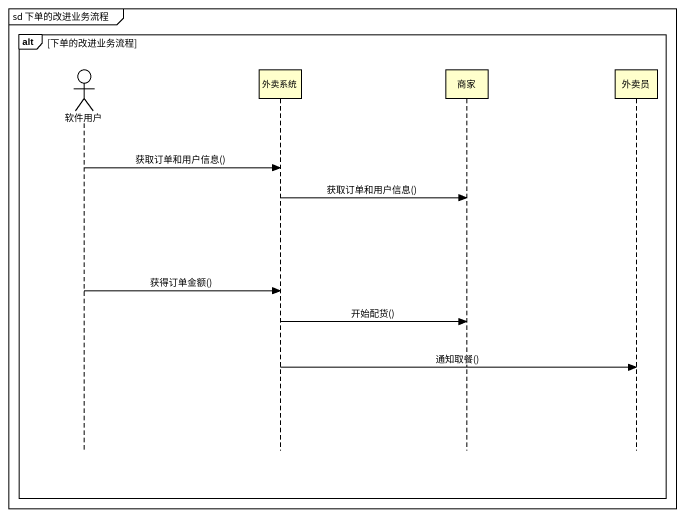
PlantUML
@startuml
mainframe sd 下单的改进业务流程
hide footbox
actor 软件用户
participant 外卖系统
participant 商家
participant 外卖员

alt 下单的改进业务流程
  软件用户 -> 外卖系统 : 获取订单和用户信息()
  外卖系统 -> 商家 : 获取订单和用户信息()
  软件用户 -> 外卖系统 : 获得订单金额()
  外卖系统 -> 商家 : 开始配货()
  外卖系统 -> 外卖员 : 通知取餐()
end
@enduml
